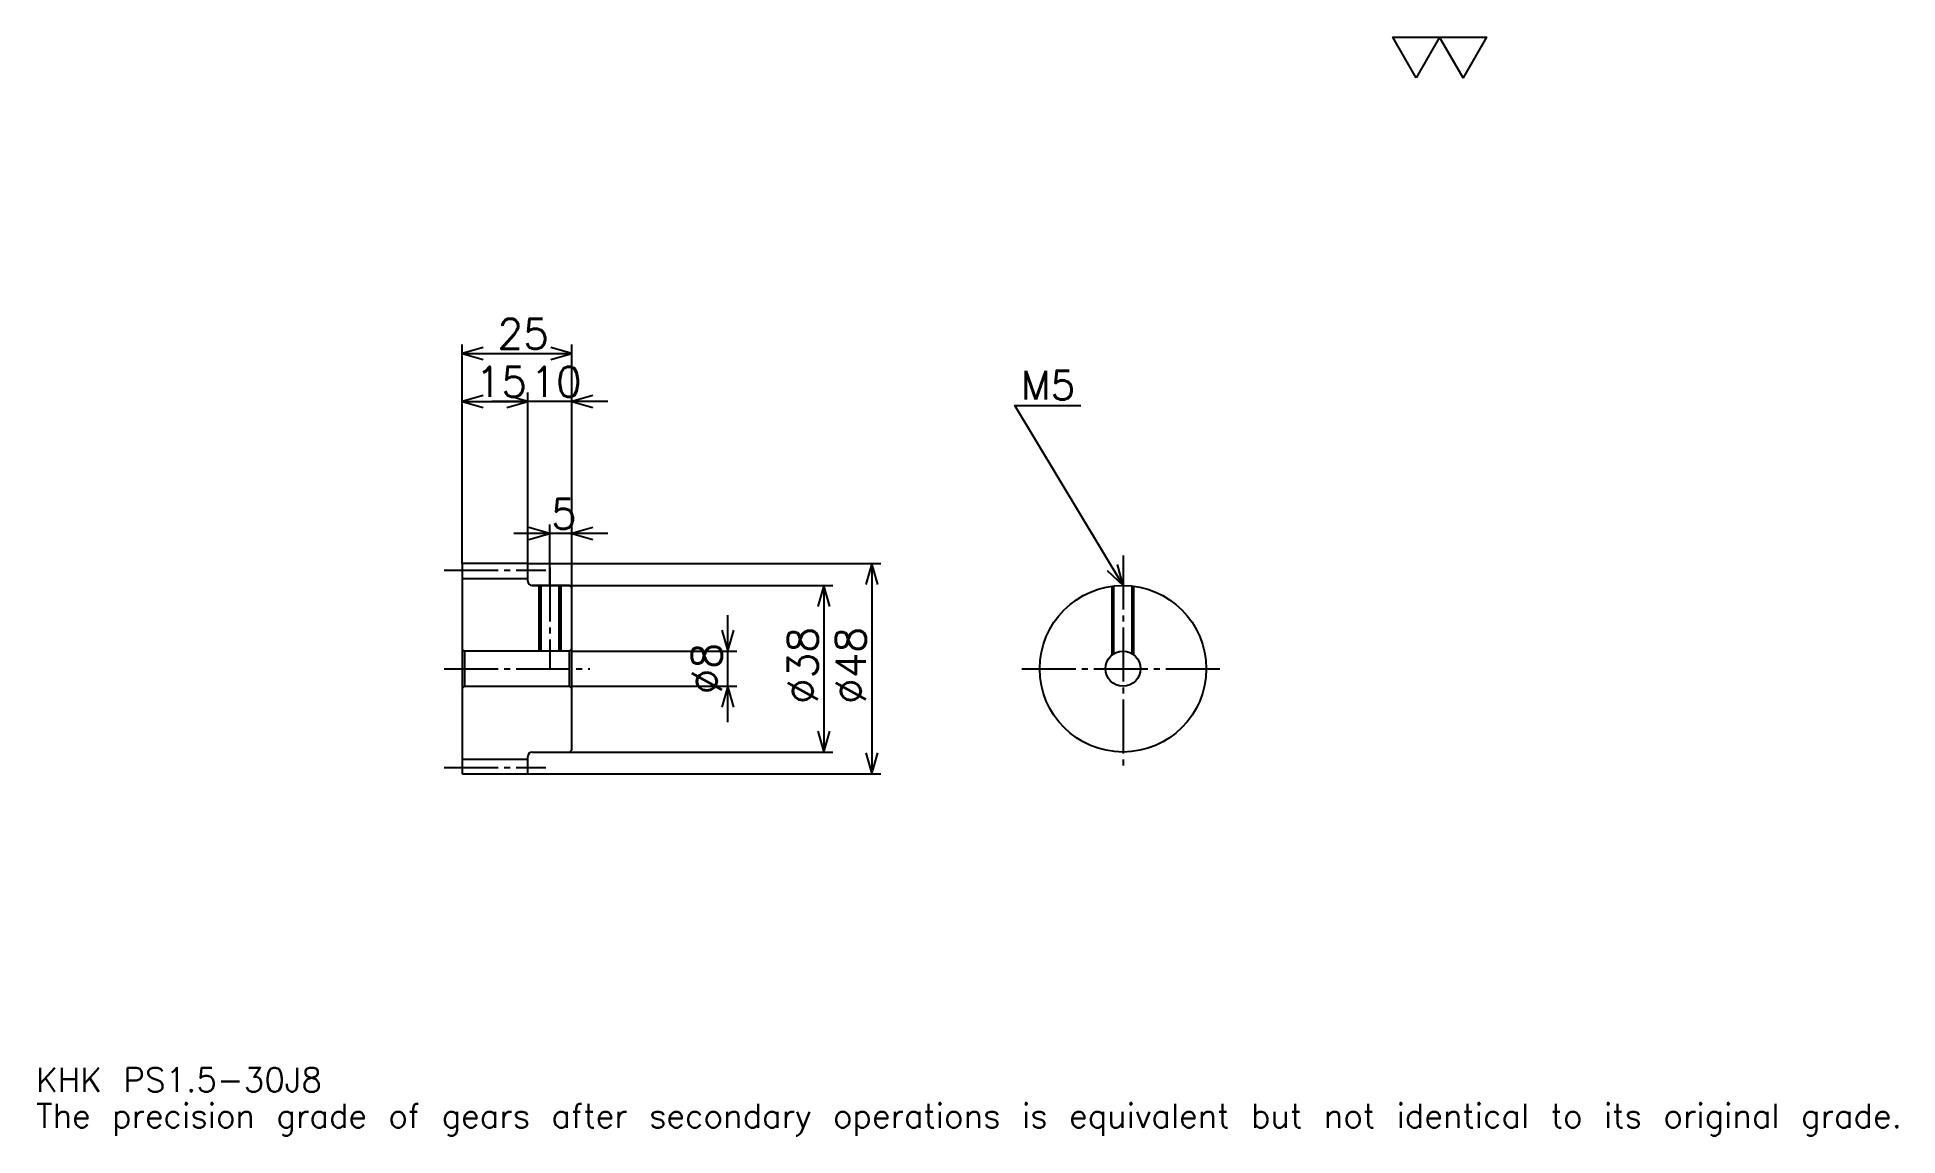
# Model space of a CAD drawing. Extents: x 14 to 439, y 5 to 256.
import ezdxf

# ---------------------------------------------------------------- set-up
doc = ezdxf.new("R2010")
doc.units = 0
doc.linetypes.add('DASHDOT', pattern=[16.434782, 12.326087, -1.369565, 1.369565, -1.369565])
doc.layers.get('0').update_dxf_attribs({"linetype": 'CONTINUOUS'})
doc.layers.add('DASHDOT', color=6, linetype='DASHDOT')
doc.styles.add('KANJI', font='TXT', dxfattribs={"bigfont": 'BIGFONT'})

msp = doc.modelspace()

# ---------------------------------------------------------------- linework, layer by layer
at = {"color": 5}
for p, q in [((110.934776, 135.619568), (110.934776, 185.608704)), ((110.934776, 183.554352), (135.934784, 183.554352)), ((135.934784, 135.619568), (135.934784, 185.608704)), ((125.934776, 135.619568), (125.934776, 174.652176)), ((110.934776, 172.597824), (125.934776, 172.597824)), ((144.152161, 172.597824), (117.717384, 172.597824)), ((130.934784, 135.619568), (130.934784, 144.521744)), ((144.152161, 142.467392), (122.717384, 142.467392)), ((110.934776, 135.519562), (110.934776, 135.619568)), ((125.834778, 135.619568), (135.934784, 135.619568)), ((125.934776, 135.519562), (125.934776, 135.619568)), ((130.934784, 130.619568), (130.934784, 135.619568)), ((135.934784, 135.619568), (206.467377, 135.619568)), ((135.934784, 130.119568), (135.934784, 135.619568)), ((204.41304, 135.619568), (204.41304, 87.619568)), ((126.934776, 130.619568), (135.934784, 130.619568)), ((135.934784, 130.619568), (195.510864, 130.619568)), ((193.456512, 130.619568), (193.456512, 92.619568)), ((171.543472, 99.402176), (171.543472, 123.83696)), ((135.934784, 115.619568), (173.597824, 115.619568)), ((135.934784, 107.619568), (173.597824, 107.619568)), ((126.934776, 92.619568), (135.934784, 92.619568)), ((135.934784, 92.619568), (195.510864, 92.619568)), ((125.834778, 87.619568), (135.934784, 87.619568)), ((135.934784, 87.619568), (206.467377, 87.619568))]:
    msp.add_line(p, q, dxfattribs=at)
at = {"color": 4}
for p, q in [((110.934776, 132.244568), (125.934776, 132.244568)), ((111.434776, 115.619568), (111.434776, 107.619568)), ((135.434784, 115.619568), (135.934784, 116.119568)), ((135.434784, 107.619568), (135.934784, 107.119568)), ((110.934776, 90.994568), (125.934776, 90.994568))]:
    msp.add_line(p, q, dxfattribs=at)
at = {"color": 7}
msp.add_lwpolyline([(328.695648, 246.521744), (323.35434, 255.779999), (344.719574, 255.779999), (339.378265, 246.521744), (334.036957, 255.779999), (328.695648, 246.521744)], dxfattribs=at)
at = {"color": 5}
for points in [[(115.728256, 184.92392), (110.934776, 183.554352), (115.728256, 182.184784)], [(131.141296, 182.184784), (135.934784, 183.554352), (131.141296, 184.92392)], [(115.728256, 173.967392), (110.934776, 172.597824), (115.728256, 171.228271)], [(121.141296, 171.228271), (125.934776, 172.597824), (121.141296, 173.967392)], [(121.141296, 171.228271), (125.934776, 172.597824), (121.141296, 173.967392)], [(140.728256, 173.967392), (135.934784, 172.597824), (140.728256, 171.228271)], [(261.760864, 130.619568), (237.108688, 171.706528), (252.17392, 171.706528)], [(126.141296, 141.097824), (130.934784, 142.467392), (126.141296, 143.83696)], [(140.728256, 143.83696), (135.934784, 142.467392), (140.728256, 141.097824)], [(205.782608, 130.826096), (204.41304, 135.619568), (203.043472, 130.826096)], [(258.120239, 134.025299), (261.760864, 130.619568), (260.469025, 135.43457)], [(194.82608, 125.826088), (193.456512, 130.619568), (192.086945, 125.826088)], [(170.173904, 120.413048), (171.543472, 115.619568), (172.91304, 120.413048)], [(172.91304, 102.826088), (171.543472, 107.619568), (170.173904, 102.826088)], [(192.086945, 97.413048), (193.456512, 92.619568), (194.82608, 97.413048)], [(203.043472, 92.413048), (204.41304, 87.619568), (205.782608, 92.413048)]]:
    msp.add_lwpolyline(points, dxfattribs=at)
at = {"color": 4}
for points in [[(125.934776, 131.619568), (125.934776, 135.519562), (125.834778, 135.619568), (111.034775, 135.619568), (110.934776, 135.519562), (110.934776, 107.119568)], [(126.934776, 92.619568), (135.434784, 92.619568), (135.934784, 93.119568), (135.934784, 130.119568), (135.434784, 130.619568), (126.934776, 130.619568)], [(128.434784, 130.619568), (128.434784, 115.619568)], [(128.869781, 130.619568), (128.869781, 115.619568)], [(132.999771, 130.619568), (132.999771, 115.619568)], [(133.434784, 130.619568), (133.434784, 115.619568)], [(259.260864, 114.742065), (259.260864, 130.454376)], [(259.695862, 115.045319), (259.695862, 130.507019)], [(263.825867, 115.045319), (263.825867, 130.507019)], [(264.260864, 114.742065), (264.260864, 130.454376)], [(110.934776, 107.119568), (111.434776, 107.619568), (135.434784, 107.619568), (135.434784, 115.619568), (111.434776, 115.619568), (110.934776, 116.119568)], [(110.934776, 107.119568), (110.934776, 87.719566), (111.034775, 87.619568), (125.834778, 87.619568), (125.934776, 87.719566), (125.934776, 91.619568)]]:
    msp.add_lwpolyline(points, dxfattribs=at)
for radius in [19, 4]:
    msp.add_circle((261.760864, 111.619568), radius, dxfattribs=at)
for centre, start, end in [((126.934776, 131.619568), 180, 270), ((126.934776, 91.619568), 90, 180)]:
    msp.add_arc(centre, 1, start, end, dxfattribs=at)
at = {"layer": 'DASHDOT', "color": 7}
for p, q in [((261.760864, 137.467392), (261.760864, 88.510872)), ((106.82608, 134.119568), (130.043472, 134.119568)), ((106.82608, 111.619568), (140.043472, 111.619568)), ((238.652161, 111.619568), (284.869568, 111.619568)), ((106.82608, 89.119568), (130.043472, 89.119568))]:
    msp.add_line(p, q, dxfattribs=at)
msp.add_lwpolyline([(130.934784, 134.728271), (130.934784, 111.510872)], dxfattribs=at)

# ---------------------------------------------------------------- texts
at = {"color": 7, "style": 'KANJI'}
for s, height, p in [('25', 6.847826, (118.983688, 184.649994)), ('15', 6.847826, (113.983688, 173.693481)), ('10', 6.847826, (126.483688, 173.693481)), ('M5', 6.573913, (238.478256, 173.07608)), ('5', 6.847826, (131.209229, 143.563049)), ('KHK PS1.5-30J8', 5.478261, (13.695652, 15.065217)), ('The precision grade of gears after secondary operations is equivalent but not identical to its original grade.', 5.478261, (13.695652, 6.847826))]:
    msp.add_text(s, height=height, dxfattribs=at).set_placement(p)
for s, p in [('%%c38', (192.086945, 103.573372)), ('%%c48', (203.043472, 103.573372)), ('%%c8', (170.173904, 105.79892))]:
    msp.add_text(s, height=6.847826, rotation=90, dxfattribs=at).set_placement(p)

doc.saveas('drawing.dxf')
